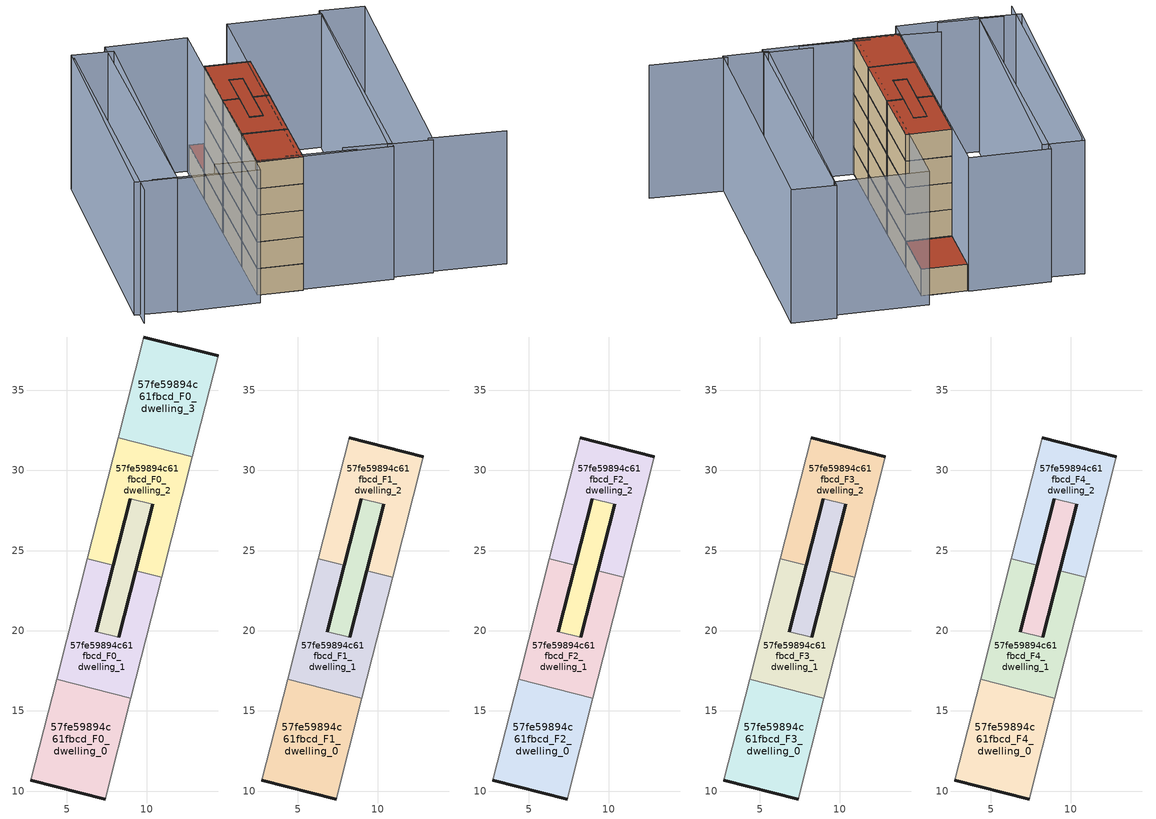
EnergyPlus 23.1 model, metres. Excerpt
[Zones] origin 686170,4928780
57fe59894c61fbcd_F0_dwelling_0
 floor ground (EU_floor_Construction): 7.39,9.51 8.99,15.79 4.36,16.98 2.75,10.69 z0
 wall outside (EU_wall_Construction): 7.39,9.51 2.75,10.69 z0:3
 wall adiabatic (EU_wall_Construction): 2.75,10.69 4.36,16.98 / 8.99,15.79 7.39,9.51 z0:3
 wall to 57fe59894c61fbcd_F0_dwelling_1 (EU_wall_Construction): 4.36,16.98 8.99,15.79 z0:3
57fe59894c61fbcd_F0_dwelling_1
 floor ground (EU_floor_Construction): 8.99,15.79 10.92,23.32 9.29,23.74 8.23,19.59 6.84,19.95 7.9,24.09 6.28,24.51 4.36,16.98 z0
 wall outside (EU_wall_Construction): 7.9,24.09 6.84,19.95 / 8.23,19.59 9.29,23.74 z0:3
 wall adiabatic (EU_wall_Construction): 4.36,16.98 6.28,24.51 / 10.92,23.32 8.99,15.79 z0:3
 wall to 57fe59894c61fbcd_F0_dwelling_2 (EU_wall_Construction): 6.28,24.51 7.9,24.09 / 9.29,23.74 10.92,23.32 z0:3
 wall to 57fe59894c61fbcd_F0_circulation (EU_wall_Construction): 6.84,19.95 8.23,19.59 z0:3
57fe59894c61fbcd_F0_dwelling_2
 floor ground (EU_floor_Construction): 10.92,23.32 12.84,30.85 8.2,32.04 6.28,24.51 7.9,24.09 8.96,28.24 10.35,27.88 9.29,23.74 z0
 wall outside (EU_wall_Construction): 9.29,23.74 10.35,27.88 / 8.96,28.24 7.9,24.09 z0:3
 wall to 57fe59894c61fbcd_F0_circulation (EU_wall_Construction): 10.35,27.88 8.96,28.24 z0:3
 wall adiabatic (EU_wall_Construction): 6.28,24.51 8.2,32.04 / 12.84,30.85 10.92,23.32 z0:3
 wall to 57fe59894c61fbcd_F0_dwelling_3 (EU_wall_Construction): 8.2,32.04 12.84,30.85 z0:3
57fe59894c61fbcd_F0_dwelling_3
 floor ground (EU_floor_Construction): 12.84,30.85 14.44,37.14 9.8,38.32 8.2,32.04 z0
 wall outside (EU_wall_Construction): 9.8,38.32 14.44,37.14 z0:3
 wall adiabatic (EU_wall_Construction): 8.2,32.04 9.8,38.32 / 14.44,37.14 12.84,30.85 z0:3
 roof outside (EU_roof_Construction): 14.44,37.14 12.84,30.85 8.2,32.04 9.8,38.32 z3
57fe59894c61fbcd_F0_circulation
 floor ground (EU_floor_Construction): 8.23,19.59 10.35,27.88 8.96,28.24 6.84,19.95 z0
 wall outside (EU_wall_Construction): 6.84,19.95 8.96,28.24 / 10.35,27.88 8.23,19.59 z0:3
57fe59894c61fbcd_F1_dwelling_0
 floor to 57fe59894c61fbcd_F0_dwelling_0 (EU_floor_Construction): 7.39,9.51 8.99,15.79 4.36,16.98 2.75,10.69 z3
 wall outside (EU_wall_Construction): 7.39,9.51 2.75,10.69 z3:6
 wall adiabatic (EU_wall_Construction): 2.75,10.69 4.36,16.98 / 8.99,15.79 7.39,9.51 z3:6
 wall to 57fe59894c61fbcd_F1_dwelling_1 (EU_wall_Construction): 4.36,16.98 8.99,15.79 z3:6
57fe59894c61fbcd_F1_dwelling_1
 floor to 57fe59894c61fbcd_F0_dwelling_1 (EU_floor_Construction): 8.99,15.79 10.92,23.32 9.29,23.74 8.23,19.59 6.84,19.95 7.9,24.09 6.28,24.51 4.36,16.98 z3
 wall outside (EU_wall_Construction): 7.9,24.09 6.84,19.95 / 8.23,19.59 9.29,23.74 z3:6
 wall adiabatic (EU_wall_Construction): 4.36,16.98 6.28,24.51 / 10.92,23.32 8.99,15.79 z3:6
 wall to 57fe59894c61fbcd_F1_dwelling_2 (EU_wall_Construction): 6.28,24.51 7.9,24.09 / 9.29,23.74 10.92,23.32 z3:6
 wall to 57fe59894c61fbcd_F1_circulation (EU_wall_Construction): 6.84,19.95 8.23,19.59 z3:6
57fe59894c61fbcd_F1_dwelling_2
 floor to 57fe59894c61fbcd_F0_dwelling_2 (EU_floor_Construction): 10.92,23.32 12.84,30.85 8.2,32.04 6.28,24.51 7.9,24.09 8.96,28.24 10.35,27.88 9.29,23.74 z3
 wall outside (EU_wall_Construction): 9.29,23.74 10.35,27.88 / 8.96,28.24 7.9,24.09 / 8.2,32.04 12.84,30.85 z3:6
 wall to 57fe59894c61fbcd_F1_circulation (EU_wall_Construction): 10.35,27.88 8.96,28.24 z3:6
 wall adiabatic (EU_wall_Construction): 6.28,24.51 8.2,32.04 / 12.84,30.85 10.92,23.32 z3:6
57fe59894c61fbcd_F1_circulation
 floor to 57fe59894c61fbcd_F0_circulation (EU_floor_Construction): 8.23,19.59 10.35,27.88 8.96,28.24 6.84,19.95 z3
 wall outside (EU_wall_Construction): 6.84,19.95 8.96,28.24 / 10.35,27.88 8.23,19.59 z3:6
57fe59894c61fbcd_F2_dwelling_0
 floor to 57fe59894c61fbcd_F1_dwelling_0 (EU_floor_Construction): 7.39,9.51 8.99,15.79 4.36,16.98 2.75,10.69 z6
 wall outside (EU_wall_Construction): 7.39,9.51 2.75,10.69 z6:9
 wall adiabatic (EU_wall_Construction): 2.75,10.69 4.36,16.98 / 8.99,15.79 7.39,9.51 z6:9
 wall to 57fe59894c61fbcd_F2_dwelling_1 (EU_wall_Construction): 4.36,16.98 8.99,15.79 z6:9
57fe59894c61fbcd_F2_dwelling_1
 floor to 57fe59894c61fbcd_F1_dwelling_1 (EU_floor_Construction): 8.99,15.79 10.92,23.32 9.29,23.74 8.23,19.59 6.84,19.95 7.9,24.09 6.28,24.51 4.36,16.98 z6
 wall outside (EU_wall_Construction): 7.9,24.09 6.84,19.95 / 8.23,19.59 9.29,23.74 z6:9
 wall adiabatic (EU_wall_Construction): 4.36,16.98 6.28,24.51 / 10.92,23.32 8.99,15.79 z6:9
 wall to 57fe59894c61fbcd_F2_dwelling_2 (EU_wall_Construction): 6.28,24.51 7.9,24.09 / 9.29,23.74 10.92,23.32 z6:9
 wall to 57fe59894c61fbcd_F2_circulation (EU_wall_Construction): 6.84,19.95 8.23,19.59 z6:9
57fe59894c61fbcd_F2_dwelling_2
 floor to 57fe59894c61fbcd_F1_dwelling_2 (EU_floor_Construction): 10.92,23.32 12.84,30.85 8.2,32.04 6.28,24.51 7.9,24.09 8.96,28.24 10.35,27.88 9.29,23.74 z6
 wall outside (EU_wall_Construction): 9.29,23.74 10.35,27.88 / 8.96,28.24 7.9,24.09 / 8.2,32.04 12.84,30.85 z6:9
 wall to 57fe59894c61fbcd_F2_circulation (EU_wall_Construction): 10.35,27.88 8.96,28.24 z6:9
 wall adiabatic (EU_wall_Construction): 6.28,24.51 8.2,32.04 / 12.84,30.85 10.92,23.32 z6:9
57fe59894c61fbcd_F2_circulation
 floor to 57fe59894c61fbcd_F1_circulation (EU_floor_Construction): 8.23,19.59 10.35,27.88 8.96,28.24 6.84,19.95 z6
 wall outside (EU_wall_Construction): 6.84,19.95 8.96,28.24 / 10.35,27.88 8.23,19.59 z6:9
57fe59894c61fbcd_F3_dwelling_0
 floor to 57fe59894c61fbcd_F2_dwelling_0 (EU_floor_Construction): 7.39,9.51 8.99,15.79 4.36,16.98 2.75,10.69 z9
 wall outside (EU_wall_Construction): 7.39,9.51 2.75,10.69 z9:12
 wall adiabatic (EU_wall_Construction): 2.75,10.69 4.36,16.98 / 8.99,15.79 7.39,9.51 z9:12
 wall to 57fe59894c61fbcd_F3_dwelling_1 (EU_wall_Construction): 4.36,16.98 8.99,15.79 z9:12
57fe59894c61fbcd_F3_dwelling_1
 floor to 57fe59894c61fbcd_F2_dwelling_1 (EU_floor_Construction): 8.99,15.79 10.92,23.32 9.29,23.74 8.23,19.59 6.84,19.95 7.9,24.09 6.28,24.51 4.36,16.98 z9
 wall outside (EU_wall_Construction): 7.9,24.09 6.84,19.95 / 8.23,19.59 9.29,23.74 z9:12
 wall adiabatic (EU_wall_Construction): 4.36,16.98 6.28,24.51 / 10.92,23.32 8.99,15.79 z9:12
 wall to 57fe59894c61fbcd_F3_dwelling_2 (EU_wall_Construction): 6.28,24.51 7.9,24.09 / 9.29,23.74 10.92,23.32 z9:12
 wall to 57fe59894c61fbcd_F3_circulation (EU_wall_Construction): 6.84,19.95 8.23,19.59 z9:12
57fe59894c61fbcd_F3_dwelling_2
 floor to 57fe59894c61fbcd_F2_dwelling_2 (EU_floor_Construction): 10.92,23.32 12.84,30.85 8.2,32.04 6.28,24.51 7.9,24.09 8.96,28.24 10.35,27.88 9.29,23.74 z9
 wall outside (EU_wall_Construction): 9.29,23.74 10.35,27.88 / 8.96,28.24 7.9,24.09 / 8.2,32.04 12.84,30.85 z9:12
 wall to 57fe59894c61fbcd_F3_circulation (EU_wall_Construction): 10.35,27.88 8.96,28.24 z9:12
 wall adiabatic (EU_wall_Construction): 6.28,24.51 8.2,32.04 / 12.84,30.85 10.92,23.32 z9:12
57fe59894c61fbcd_F3_circulation
 floor to 57fe59894c61fbcd_F2_circulation (EU_floor_Construction): 8.23,19.59 10.35,27.88 8.96,28.24 6.84,19.95 z9
 wall outside (EU_wall_Construction): 6.84,19.95 8.96,28.24 / 10.35,27.88 8.23,19.59 z9:12
57fe59894c61fbcd_F4_dwelling_0
 floor to 57fe59894c61fbcd_F3_dwelling_0 (EU_floor_Construction): 7.39,9.51 8.99,15.79 4.36,16.98 2.75,10.69 z12
 wall outside (EU_wall_Construction): 7.39,9.51 2.75,10.69 z12:15
 wall adiabatic (EU_wall_Construction): 2.75,10.69 4.36,16.98 / 8.99,15.79 7.39,9.51 z12:15
 wall to 57fe59894c61fbcd_F4_dwelling_1 (EU_wall_Construction): 4.36,16.98 8.99,15.79 z12:15
 roof outside (EU_roof_Construction): 8.99,15.79 7.39,9.51 2.75,10.69 4.36,16.98 z15
57fe59894c61fbcd_F4_dwelling_1
 floor to 57fe59894c61fbcd_F3_dwelling_1 (EU_floor_Construction): 8.99,15.79 10.92,23.32 9.29,23.74 8.23,19.59 6.84,19.95 7.9,24.09 6.28,24.51 4.36,16.98 z12
 wall outside (EU_wall_Construction): 7.9,24.09 6.84,19.95 / 8.23,19.59 9.29,23.74 z12:15
 wall adiabatic (EU_wall_Construction): 4.36,16.98 6.28,24.51 / 10.92,23.32 8.99,15.79 z12:15
 wall to 57fe59894c61fbcd_F4_dwelling_2 (EU_wall_Construction): 6.28,24.51 7.9,24.09 / 9.29,23.74 10.92,23.32 z12:15
 wall to 57fe59894c61fbcd_F4_circulation (EU_wall_Construction): 6.84,19.95 8.23,19.59 z12:15
 roof outside (EU_roof_Construction): 10.92,23.32 8.99,15.79 4.36,16.98 6.28,24.51 7.9,24.09 6.84,19.95 8.23,19.59 9.29,23.74 z15
57fe59894c61fbcd_F4_dwelling_2
 floor to 57fe59894c61fbcd_F3_dwelling_2 (EU_floor_Construction): 10.92,23.32 12.84,30.85 8.2,32.04 6.28,24.51 7.9,24.09 8.96,28.24 10.35,27.88 9.29,23.74 z12
 wall outside (EU_wall_Construction): 9.29,23.74 10.35,27.88 / 8.96,28.24 7.9,24.09 / 8.2,32.04 12.84,30.85 z12:15
 wall to 57fe59894c61fbcd_F4_circulation (EU_wall_Construction): 10.35,27.88 8.96,28.24 z12:15
 wall adiabatic (EU_wall_Construction): 6.28,24.51 8.2,32.04 / 12.84,30.85 10.92,23.32 z12:15
 roof outside (EU_roof_Construction): 12.84,30.85 10.92,23.32 9.29,23.74 10.35,27.88 8.96,28.24 7.9,24.09 6.28,24.51 8.2,32.04 z15
57fe59894c61fbcd_F4_circulation
 floor to 57fe59894c61fbcd_F3_circulation (EU_floor_Construction): 8.23,19.59 10.35,27.88 8.96,28.24 6.84,19.95 z12
 wall outside (EU_wall_Construction): 6.84,19.95 8.96,28.24 / 10.35,27.88 8.23,19.59 z12:15
 roof outside (EU_roof_Construction): 10.35,27.88 8.23,19.59 6.84,19.95 8.96,28.24 z15
shading: 11.86,9.42 16.72,7.96 / 5.9,10.49 12.92,8.43 / -1.23,12.3 6.68,9.76 / -8.39,12.26 -1.85,10.38 / 28.17,4.96 20.41,7.22 / -2.47,39.82 -10.14,10.63 / 28.82,36.24 20.74,6.7 / 20.74,6.7 16.2,7.94 / 16.2,7.94 24.29,37.48 / 24.29,37.48 28.82,36.24 / 7.02,9.78 14.63,39.24 / 14.63,39.24 24.16,36.77 / 24.16,36.77 16.55,7.32 / 16.55,7.32 7.02,9.78 / 9.72,38.44 2.21,9.07 / 2.21,9.07 -6.05,11.19 / -6.05,11.19 1.46,40.55 / 1.46,40.55 9.72,38.44 / 1.83,39.34 -6,11.4 / -6,11.4 -10.24,12.59 / -10.24,12.59 -2.41,40.53 / -2.41,40.53 1.83,39.34 z0:15
[Building]
EU S2 Campaign: North Axis=0; Terrain=City; Solar Distribution=FullExterior
[Site:Location]
Bologna: Latitude=44.5; Longitude=11.25; Time Zone=1; Elevation=37
[SizingPeriod:WeatherFileDays]
AnnualSizingPeriod: Begin Month=1; Begin Day of Month=1; End Month=12; End Day of Month=31; Day of Week for Start Day=Monday; Use Weather File Daylight Saving Period=No; Use Weather File Rain and Snow Indicators=No
[MATERIAL]
EU_InternalMass_Material: Roughness=MediumRough; Thickness=0.1; Conductivity=1; Density=1800; Specific Heat=900; Thermal Absorptance=0.9; Solar Absorptance=0.7; Visible Absorptance=0.7
[MATERIAL:NOMASS] Roughness=MediumRough; Thermal Absorptance=0.9; Solar Absorptance=0.7; Visible Absorptance=0.7
Name | Thermal Resistance
EU_wall_NoMass | 0.905828
EU_roof_NoMass | 0.37593
EU_floor_NoMass | 0.67114
[CONSTRUCTION]
EU_wall_Construction: EU_wall_NoMass
EU_roof_Construction: EU_roof_NoMass
EU_floor_Construction: EU_floor_NoMass
EU_InternalMass_Construction: EU_InternalMass_Material
[ZONE] Type=1; Multiplier=1; Ceiling Height=autocalculate; Floor Area=autocalculate; Part of Total Floor Area=Yes
Name | Volume
57fe59894c61fbcd_F0_dwelling_0; 57fe59894c61fbcd_F1_dwelling_0; 57fe59894c61fbcd_F2_dwelling_0; 57fe59894c61fbcd_F3_dwelling_0; 57fe59894c61fbcd_F4_dwelling_0; 57fe59894c61fbcd_F0_dwelling_2; 57fe59894c61fbcd_F1_dwelling_2; 57fe59894c61fbcd_F2_dwelling_2; 57fe59894c61fbcd_F3_dwelling_2; 57fe59894c61fbcd_F4_dwelling_2 | 93.1714
57fe59894c61fbcd_F0_dwelling_1; 57fe59894c61fbcd_F1_dwelling_1; 57fe59894c61fbcd_F2_dwelling_1; 57fe59894c61fbcd_F3_dwelling_1; 57fe59894c61fbcd_F4_dwelling_1 | 93.1802
57fe59894c61fbcd_F0_dwelling_3 | 93.1721
57fe59894c61fbcd_F0_circulation; 57fe59894c61fbcd_F1_circulation; 57fe59894c61fbcd_F2_circulation; 57fe59894c61fbcd_F3_circulation; 57fe59894c61fbcd_F4_circulation | 36.8562
[INTERNALMASS] Construction=EU_InternalMass_Construction
Name | Zone or ZoneList | Surface Area
57fe59894c61fbcd_F0_dwelling_0_EU_InternalMass | 57fe59894c61fbcd_F0_dwelling_0 | 31.0568
57fe59894c61fbcd_F0_dwelling_1_EU_InternalMass | 57fe59894c61fbcd_F0_dwelling_1 | 31.0568
57fe59894c61fbcd_F0_dwelling_2_EU_InternalMass | 57fe59894c61fbcd_F0_dwelling_2 | 31.0568
57fe59894c61fbcd_F0_dwelling_3_EU_InternalMass | 57fe59894c61fbcd_F0_dwelling_3 | 31.0568
57fe59894c61fbcd_F1_dwelling_0_EU_InternalMass | 57fe59894c61fbcd_F1_dwelling_0 | 41.4091
57fe59894c61fbcd_F1_dwelling_1_EU_InternalMass | 57fe59894c61fbcd_F1_dwelling_1 | 41.4091
57fe59894c61fbcd_F1_dwelling_2_EU_InternalMass | 57fe59894c61fbcd_F1_dwelling_2 | 41.4091
57fe59894c61fbcd_F2_dwelling_0_EU_InternalMass | 57fe59894c61fbcd_F2_dwelling_0 | 41.4091
57fe59894c61fbcd_F2_dwelling_1_EU_InternalMass | 57fe59894c61fbcd_F2_dwelling_1 | 41.4091
57fe59894c61fbcd_F2_dwelling_2_EU_InternalMass | 57fe59894c61fbcd_F2_dwelling_2 | 41.4091
57fe59894c61fbcd_F3_dwelling_0_EU_InternalMass | 57fe59894c61fbcd_F3_dwelling_0 | 41.4091
57fe59894c61fbcd_F3_dwelling_1_EU_InternalMass | 57fe59894c61fbcd_F3_dwelling_1 | 41.4091
57fe59894c61fbcd_F3_dwelling_2_EU_InternalMass | 57fe59894c61fbcd_F3_dwelling_2 | 41.4091
57fe59894c61fbcd_F4_dwelling_0_EU_InternalMass | 57fe59894c61fbcd_F4_dwelling_0 | 41.4091
57fe59894c61fbcd_F4_dwelling_1_EU_InternalMass | 57fe59894c61fbcd_F4_dwelling_1 | 41.4091
57fe59894c61fbcd_F4_dwelling_2_EU_InternalMass | 57fe59894c61fbcd_F4_dwelling_2 | 41.4091
[OTHEREQUIPMENT] Fuel Type=Electricity; Design Level Calculation Method=Watts/Area; Power per Zone Floor Area=1; Fraction Latent=0; Fraction Radiant=0; Fraction Lost=0; Carbon Dioxide Generation Rate=0; EndUse Subcategory=EU_Step8_InternalGains
Name | Zone or ZoneList or Space or SpaceList | Schedule
EU_Step8_InternalGain_57fe59894c61fbcd_F0_dwelling_0_f000 | 57fe59894c61fbcd_F0_dwelling_0 | EU_Step8_GainSchedule_57fe59894c61fbcd_F0_dwelling_0_f000
EU_Step8_InternalGain_57fe59894c61fbcd_F0_dwelling_1_f000 | 57fe59894c61fbcd_F0_dwelling_1 | EU_Step8_GainSchedule_57fe59894c61fbcd_F0_dwelling_1_f000
EU_Step8_InternalGain_57fe59894c61fbcd_F0_dwelling_2_f000 | 57fe59894c61fbcd_F0_dwelling_2 | EU_Step8_GainSchedule_57fe59894c61fbcd_F0_dwelling_2_f000
EU_Step8_InternalGain_57fe59894c61fbcd_F0_dwelling_3_f000 | 57fe59894c61fbcd_F0_dwelling_3 | EU_Step8_GainSchedule_57fe59894c61fbcd_F0_dwelling_3_f000
EU_Step8_InternalGain_57fe59894c61fbcd_F1_dwelling_0_f000 | 57fe59894c61fbcd_F1_dwelling_0 | EU_Step8_GainSchedule_57fe59894c61fbcd_F1_dwelling_0_f000
EU_Step8_InternalGain_57fe59894c61fbcd_F1_dwelling_1_f000 | 57fe59894c61fbcd_F1_dwelling_1 | EU_Step8_GainSchedule_57fe59894c61fbcd_F1_dwelling_1_f000
EU_Step8_InternalGain_57fe59894c61fbcd_F1_dwelling_2_f000 | 57fe59894c61fbcd_F1_dwelling_2 | EU_Step8_GainSchedule_57fe59894c61fbcd_F1_dwelling_2_f000
EU_Step8_InternalGain_57fe59894c61fbcd_F2_dwelling_0_f000 | 57fe59894c61fbcd_F2_dwelling_0 | EU_Step8_GainSchedule_57fe59894c61fbcd_F2_dwelling_0_f000
EU_Step8_InternalGain_57fe59894c61fbcd_F2_dwelling_1_f000 | 57fe59894c61fbcd_F2_dwelling_1 | EU_Step8_GainSchedule_57fe59894c61fbcd_F2_dwelling_1_f000
EU_Step8_InternalGain_57fe59894c61fbcd_F2_dwelling_2_f000 | 57fe59894c61fbcd_F2_dwelling_2 | EU_Step8_GainSchedule_57fe59894c61fbcd_F2_dwelling_2_f000
EU_Step8_InternalGain_57fe59894c61fbcd_F3_dwelling_0_f000 | 57fe59894c61fbcd_F3_dwelling_0 | EU_Step8_GainSchedule_57fe59894c61fbcd_F3_dwelling_0_f000
EU_Step8_InternalGain_57fe59894c61fbcd_F3_dwelling_1_f000 | 57fe59894c61fbcd_F3_dwelling_1 | EU_Step8_GainSchedule_57fe59894c61fbcd_F3_dwelling_1_f000
EU_Step8_InternalGain_57fe59894c61fbcd_F3_dwelling_2_f000 | 57fe59894c61fbcd_F3_dwelling_2 | EU_Step8_GainSchedule_57fe59894c61fbcd_F3_dwelling_2_f000
EU_Step8_InternalGain_57fe59894c61fbcd_F4_dwelling_0_f000 | 57fe59894c61fbcd_F4_dwelling_0 | EU_Step8_GainSchedule_57fe59894c61fbcd_F4_dwelling_0_f000
EU_Step8_InternalGain_57fe59894c61fbcd_F4_dwelling_1_f000 | 57fe59894c61fbcd_F4_dwelling_1 | EU_Step8_GainSchedule_57fe59894c61fbcd_F4_dwelling_1_f000
EU_Step8_InternalGain_57fe59894c61fbcd_F4_dwelling_2_f000 | 57fe59894c61fbcd_F4_dwelling_2 | EU_Step8_GainSchedule_57fe59894c61fbcd_F4_dwelling_2_f000
[ZONEINFILTRATION:DESIGNFLOWRATE] Schedule=EU_AlwaysOn; Design Flow Rate Calculation Method=Flow/Area; Flow Rate per Floor Area=0.0005; Constant Term Coefficient=1; Temperature Term Coefficient=0; Velocity Term Coefficient=0; Velocity Squared Term Coefficient=0
Name | Zone or ZoneList or Space or SpaceList
EU_Circulation_Infiltration_57fe59894c61fbcd_F0_circulation | 57fe59894c61fbcd_F0_circulation
EU_Circulation_Infiltration_57fe59894c61fbcd_F1_circulation | 57fe59894c61fbcd_F1_circulation
EU_Circulation_Infiltration_57fe59894c61fbcd_F2_circulation | 57fe59894c61fbcd_F2_circulation
EU_Circulation_Infiltration_57fe59894c61fbcd_F3_circulation | 57fe59894c61fbcd_F3_circulation
EU_Circulation_Infiltration_57fe59894c61fbcd_F4_circulation | 57fe59894c61fbcd_F4_circulation
[ZONEVENTILATION:DESIGNFLOWRATE] Schedule=EU_AlwaysOn; Design Flow Rate Calculation Method=AirChanges/Hour; Air Changes per Hour=0.73129; Ventilation Type=Natural; Fan Pressure Rise=0; Fan Total Efficiency=1; Constant Term Coefficient=1; Temperature Term Coefficient=0; Velocity Term Coefficient=0; Velocity Squared Term Coefficient=0; Minimum Indoor Temperature=-100; Maximum Indoor Temperature=100; Delta Temperature=-100; Minimum Outdoor Temperature=-100; Maximum Outdoor Temperature=100; Maximum Wind Speed=40
Name | Zone or ZoneList or Space or SpaceList
EU_ConstantAir_57fe59894c61fbcd_F0_dwelling_0 | 57fe59894c61fbcd_F0_dwelling_0
EU_ConstantAir_57fe59894c61fbcd_F0_dwelling_1 | 57fe59894c61fbcd_F0_dwelling_1
EU_ConstantAir_57fe59894c61fbcd_F0_dwelling_2 | 57fe59894c61fbcd_F0_dwelling_2
EU_ConstantAir_57fe59894c61fbcd_F0_dwelling_3 | 57fe59894c61fbcd_F0_dwelling_3
EU_ConstantAir_57fe59894c61fbcd_F1_dwelling_0 | 57fe59894c61fbcd_F1_dwelling_0
EU_ConstantAir_57fe59894c61fbcd_F1_dwelling_1 | 57fe59894c61fbcd_F1_dwelling_1
EU_ConstantAir_57fe59894c61fbcd_F1_dwelling_2 | 57fe59894c61fbcd_F1_dwelling_2
EU_ConstantAir_57fe59894c61fbcd_F2_dwelling_0 | 57fe59894c61fbcd_F2_dwelling_0
EU_ConstantAir_57fe59894c61fbcd_F2_dwelling_1 | 57fe59894c61fbcd_F2_dwelling_1
EU_ConstantAir_57fe59894c61fbcd_F2_dwelling_2 | 57fe59894c61fbcd_F2_dwelling_2
EU_ConstantAir_57fe59894c61fbcd_F3_dwelling_0 | 57fe59894c61fbcd_F3_dwelling_0
EU_ConstantAir_57fe59894c61fbcd_F3_dwelling_1 | 57fe59894c61fbcd_F3_dwelling_1
EU_ConstantAir_57fe59894c61fbcd_F3_dwelling_2 | 57fe59894c61fbcd_F3_dwelling_2
EU_ConstantAir_57fe59894c61fbcd_F4_dwelling_0 | 57fe59894c61fbcd_F4_dwelling_0
EU_ConstantAir_57fe59894c61fbcd_F4_dwelling_1 | 57fe59894c61fbcd_F4_dwelling_1
EU_ConstantAir_57fe59894c61fbcd_F4_dwelling_2 | 57fe59894c61fbcd_F4_dwelling_2
[HVACTEMPLATE:THERMOSTAT] Constant Heating Setpoint=20; Constant Cooling Setpoint=50
EU_HeatOnly_57fe59894c61fbcd_F0_dwelling_0; EU_HeatOnly_57fe59894c61fbcd_F0_dwelling_1; EU_HeatOnly_57fe59894c61fbcd_F0_dwelling_2; EU_HeatOnly_57fe59894c61fbcd_F0_dwelling_3; EU_HeatOnly_57fe59894c61fbcd_F1_dwelling_0; EU_HeatOnly_57fe59894c61fbcd_F1_dwelling_1; EU_HeatOnly_57fe59894c61fbcd_F1_dwelling_2; EU_HeatOnly_57fe59894c61fbcd_F2_dwelling_0; EU_HeatOnly_57fe59894c61fbcd_F2_dwelling_1; EU_HeatOnly_57fe59894c61fbcd_F2_dwelling_2; EU_HeatOnly_57fe59894c61fbcd_F3_dwelling_0; EU_HeatOnly_57fe59894c61fbcd_F3_dwelling_1; EU_HeatOnly_57fe59894c61fbcd_F3_dwelling_2; EU_HeatOnly_57fe59894c61fbcd_F4_dwelling_0; EU_HeatOnly_57fe59894c61fbcd_F4_dwelling_1; EU_HeatOnly_57fe59894c61fbcd_F4_dwelling_2
[HVACTEMPLATE:ZONE:IDEALLOADSAIRSYSTEM] System Availability Schedule=EU_AlwaysOn; Maximum Heating Supply Air Temperature=50; Minimum Cooling Supply Air Temperature=13; Maximum Heating Supply Air Humidity Ratio=0.0156; Minimum Cooling Supply Air Humidity Ratio=0.0077; Heating Limit=NoLimit; Cooling Limit=NoLimit; Heating Availability Schedule=EU_AlwaysOn; Cooling Availability Schedule=EU_CoolingOff; Dehumidification Control Type=ConstantSensibleHeatRatio; Cooling Sensible Heat Ratio=0.7; Dehumidification Setpoint=60; Humidification Control Type=None; Humidification Setpoint=30; Outdoor Air Method=None; Outdoor Air Flow Rate per Person=0.00944; Outdoor Air Flow Rate per Zone Floor Area=0; Outdoor Air Flow Rate per Zone=0; Demand Controlled Ventilation Type=None; Outdoor Air Economizer Type=NoEconomizer; Heat Recovery Type=None; Sensible Heat Recovery Effectiveness=0.7; Latent Heat Recovery Effectiveness=0.65
Name | Template Thermostat
57fe59894c61fbcd_F0_dwelling_0 | EU_HeatOnly_57fe59894c61fbcd_F0_dwelling_0
57fe59894c61fbcd_F0_dwelling_1 | EU_HeatOnly_57fe59894c61fbcd_F0_dwelling_1
57fe59894c61fbcd_F0_dwelling_2 | EU_HeatOnly_57fe59894c61fbcd_F0_dwelling_2
57fe59894c61fbcd_F0_dwelling_3 | EU_HeatOnly_57fe59894c61fbcd_F0_dwelling_3
57fe59894c61fbcd_F1_dwelling_0 | EU_HeatOnly_57fe59894c61fbcd_F1_dwelling_0
57fe59894c61fbcd_F1_dwelling_1 | EU_HeatOnly_57fe59894c61fbcd_F1_dwelling_1
57fe59894c61fbcd_F1_dwelling_2 | EU_HeatOnly_57fe59894c61fbcd_F1_dwelling_2
57fe59894c61fbcd_F2_dwelling_0 | EU_HeatOnly_57fe59894c61fbcd_F2_dwelling_0
57fe59894c61fbcd_F2_dwelling_1 | EU_HeatOnly_57fe59894c61fbcd_F2_dwelling_1
57fe59894c61fbcd_F2_dwelling_2 | EU_HeatOnly_57fe59894c61fbcd_F2_dwelling_2
57fe59894c61fbcd_F3_dwelling_0 | EU_HeatOnly_57fe59894c61fbcd_F3_dwelling_0
57fe59894c61fbcd_F3_dwelling_1 | EU_HeatOnly_57fe59894c61fbcd_F3_dwelling_1
57fe59894c61fbcd_F3_dwelling_2 | EU_HeatOnly_57fe59894c61fbcd_F3_dwelling_2
57fe59894c61fbcd_F4_dwelling_0 | EU_HeatOnly_57fe59894c61fbcd_F4_dwelling_0
57fe59894c61fbcd_F4_dwelling_1 | EU_HeatOnly_57fe59894c61fbcd_F4_dwelling_1
57fe59894c61fbcd_F4_dwelling_2 | EU_HeatOnly_57fe59894c61fbcd_F4_dwelling_2
[SIZING:ZONE] Zone Cooling Design Supply Air Temperature Input Method=SupplyAirTemperature; Zone Cooling Design Supply Air Temperature=13; Zone Heating Design Supply Air Temperature Input Method=SupplyAirTemperature; Zone Heating Design Supply Air Temperature=50; Zone Cooling Design Supply Air Humidity Ratio=0.008; Zone Heating Design Supply Air Humidity Ratio=0.008; Cooling Design Air Flow Method=DesignDay; Cooling Design Air Flow Rate=0; Cooling Minimum Air Flow per Zone Floor Area=0.000762; Cooling Minimum Air Flow=0; Cooling Minimum Air Flow Fraction=0.2; Heating Design Air Flow Method=DesignDay; Heating Design Air Flow Rate=0; Heating Maximum Air Flow per Zone Floor Area=0.002032; Heating Maximum Air Flow=0.141576; Heating Maximum Air Flow Fraction=0.3; Account for Dedicated Outdoor Air System=No; Dedicated Outdoor Air System Control Strategy=NeutralSupplyAir; Dedicated Outdoor Air Low Setpoint Temperature for Design=autosize; Dedicated Outdoor Air High Setpoint Temperature for Design=autosize; Zone Load Sizing Method=Sensible Load Only No Latent Load; Zone Latent Cooling Design Supply Air Humidity Ratio Input Method=HumidityRatioDifference; Zone Cooling Design Supply Air Humidity Ratio Difference=0.005; Zone Latent Heating Design Supply Air Humidity Ratio Input Method=HumidityRatioDifference; Zone Humidification Design Supply Air Humidity Ratio Difference=0.005
57fe59894c61fbcd_F0_dwelling_0; 57fe59894c61fbcd_F0_dwelling_1; 57fe59894c61fbcd_F0_dwelling_2; 57fe59894c61fbcd_F0_dwelling_3; 57fe59894c61fbcd_F1_dwelling_0; 57fe59894c61fbcd_F1_dwelling_1; 57fe59894c61fbcd_F1_dwelling_2; 57fe59894c61fbcd_F2_dwelling_0; 57fe59894c61fbcd_F2_dwelling_1; 57fe59894c61fbcd_F2_dwelling_2; 57fe59894c61fbcd_F3_dwelling_0; 57fe59894c61fbcd_F3_dwelling_1; 57fe59894c61fbcd_F3_dwelling_2; 57fe59894c61fbcd_F4_dwelling_0; 57fe59894c61fbcd_F4_dwelling_1; 57fe59894c61fbcd_F4_dwelling_2
[SCHEDULE:CONSTANT]
Name | Hourly Value
EU_AlwaysOn | 1
EU_CoolingOff | 0
[SCHEDULE:FILE] Column Number=1; Rows to Skip at Top=0; Number of Hours of Data=8760; Column Separator=Comma; Interpolate to Timestep=No; Minutes per Item=60; Adjust Schedule for Daylight Savings=Yes
Name | File
EU_Step8_GainSchedule_57fe59894c61fbcd_F0_dwelling_0_f000 | ../../schedules/57fe59894c61fbcd/57fe59894c61fbcd_F0_dwelling_0_f000_gain.csv
EU_Step8_GainSchedule_57fe59894c61fbcd_F0_dwelling_1_f000 | ../../schedules/57fe59894c61fbcd/57fe59894c61fbcd_F0_dwelling_1_f000_gain.csv
EU_Step8_GainSchedule_57fe59894c61fbcd_F0_dwelling_2_f000 | ../../schedules/57fe59894c61fbcd/57fe59894c61fbcd_F0_dwelling_2_f000_gain.csv
EU_Step8_GainSchedule_57fe59894c61fbcd_F0_dwelling_3_f000 | ../../schedules/57fe59894c61fbcd/57fe59894c61fbcd_F0_dwelling_3_f000_gain.csv
EU_Step8_GainSchedule_57fe59894c61fbcd_F1_dwelling_0_f000 | ../../schedules/57fe59894c61fbcd/57fe59894c61fbcd_F1_dwelling_0_f000_gain.csv
EU_Step8_GainSchedule_57fe59894c61fbcd_F1_dwelling_1_f000 | ../../schedules/57fe59894c61fbcd/57fe59894c61fbcd_F1_dwelling_1_f000_gain.csv
EU_Step8_GainSchedule_57fe59894c61fbcd_F1_dwelling_2_f000 | ../../schedules/57fe59894c61fbcd/57fe59894c61fbcd_F1_dwelling_2_f000_gain.csv
EU_Step8_GainSchedule_57fe59894c61fbcd_F2_dwelling_0_f000 | ../../schedules/57fe59894c61fbcd/57fe59894c61fbcd_F2_dwelling_0_f000_gain.csv
EU_Step8_GainSchedule_57fe59894c61fbcd_F2_dwelling_1_f000 | ../../schedules/57fe59894c61fbcd/57fe59894c61fbcd_F2_dwelling_1_f000_gain.csv
EU_Step8_GainSchedule_57fe59894c61fbcd_F2_dwelling_2_f000 | ../../schedules/57fe59894c61fbcd/57fe59894c61fbcd_F2_dwelling_2_f000_gain.csv
EU_Step8_GainSchedule_57fe59894c61fbcd_F3_dwelling_0_f000 | ../../schedules/57fe59894c61fbcd/57fe59894c61fbcd_F3_dwelling_0_f000_gain.csv
EU_Step8_GainSchedule_57fe59894c61fbcd_F3_dwelling_1_f000 | ../../schedules/57fe59894c61fbcd/57fe59894c61fbcd_F3_dwelling_1_f000_gain.csv
EU_Step8_GainSchedule_57fe59894c61fbcd_F3_dwelling_2_f000 | ../../schedules/57fe59894c61fbcd/57fe59894c61fbcd_F3_dwelling_2_f000_gain.csv
EU_Step8_GainSchedule_57fe59894c61fbcd_F4_dwelling_0_f000 | ../../schedules/57fe59894c61fbcd/57fe59894c61fbcd_F4_dwelling_0_f000_gain.csv
EU_Step8_GainSchedule_57fe59894c61fbcd_F4_dwelling_1_f000 | ../../schedules/57fe59894c61fbcd/57fe59894c61fbcd_F4_dwelling_1_f000_gain.csv
EU_Step8_GainSchedule_57fe59894c61fbcd_F4_dwelling_2_f000 | ../../schedules/57fe59894c61fbcd/57fe59894c61fbcd_F4_dwelling_2_f000_gain.csv
